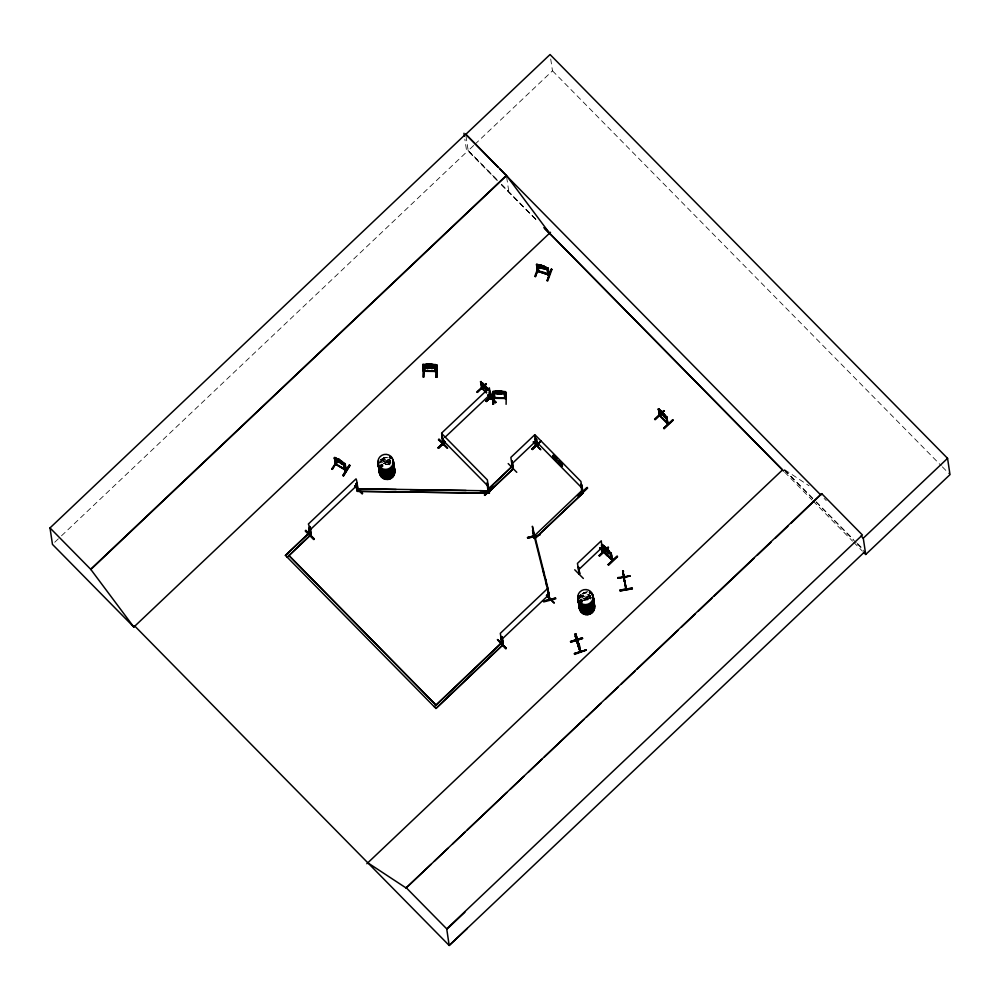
<?xml version="1.0" encoding="UTF-8"?>
<svg xmlns="http://www.w3.org/2000/svg" width="1000" height="1000" viewBox="0 0 1000 1000"><rect width="100%" height="100%" fill="white"/><g stroke="black" fill="none" stroke-linecap="round" stroke-linejoin="round"><path stroke-width="0.75" stroke-dasharray="5 3.75" d="M390.337 462.587L390.588 462.137A7.713 7.562 -8.5 0 0 382.912 462.05M390.7 462.675L390.825 462.188M590.2 597.638L591.2 597.25M379.613 462.9L382.537 460.037L381 461.388M580.562 594.825L579.3 596.375A7.713 7.562 -8.5 0 1 580.575 594.812L584.075 592.913M579.438 598.112L582.375 595.25L586.35 594.338M54.725 542.238L60.388 536.875M61.513 535.8L468.175 150.538L497.088 179.913M497.1 180.05L468.188 150.675L473.812 145.35M474.938 144.288L552.475 70.825L550.05 54.538M380.65 459.613L386.262 457.413M380.725 459.613L384.237 457.7M381.15 462.938L384.738 461.025M584.05 592.863L586.1 592.625A7.837 7.675 -8.5 0 0 582.15 593.638L580.475 594.825A7.837 7.675 -8.5 0 0 579.225 596.4M580.763 596.525L582.388 595.262M580.975 598.15L582.688 596.975A7.837 7.675 -8.5 0 1 590.487 597.075L586.575 596.013L582.625 596.938M590.525 597.9L590.938 597.5M591.138 598.312L590.525 598.312M384.475 459.387L382.575 460.138L386.525 459.125M590.675 598.862A7.713 7.562 -8.5 0 0 582.962 598.763L588.9 598.038M583.15 600.388L589.138 599.688M384.712 460.975L390.688 461.838A7.837 7.675 -8.5 0 0 382.837 461.838M385.225 464.412L389.312 464.475M590.837 598.138L591.112 597.463M390.838 463.65A7.713 7.562 -8.5 0 0 383.137 463.537A7.837 7.675 -8.5 0 1 390.925 463.65L387.025 462.537L383.075 463.525A7.837 7.675 -8.5 0 1 390.938 463.75M387.013 462.587L389.012 462.875M586.85 597.8L590.788 598.85A7.837 7.675 -8.5 0 0 582.925 598.763M388.55 459.45L390.425 460.25M388.738 461.075L390.588 461.863A7.725 7.575 -8.5 0 0 382.85 461.725M588.375 594.562L590.262 595.363M588.375 594.663L590.262 595.462M588.575 596.287L590.425 597.075A7.713 7.562 -8.5 0 0 582.7 596.962M784.8 469.8L809.038 485.75M497.25 180.512L466.388 149.412L464.85 139.137M501.613 184.9L537.562 221.137M784.613 470.05L815.125 500.8M816.213 501.9L853.263 539.225M857.613 543.612L861.975 548M552.475 70.825L941.237 465.725M942.337 466.838L950 474.625M824.087 498.387L826.263 500.588M784.6 470.062L814.987 500.925M816.075 502.025L856.225 542.8M857.312 543.913L864.9 551.625M501.362 184.262L537.775 221.25M501.388 184.4L537.337 220.925M784.712 472.2L812.075 500M813.175 501.112L852.575 541.138M853.675 542.25L862.425 551.138M506.662 177.188L508.875 192.013M465.975 135.863L468.188 150.675M590.188 597.975L590.413 597.362A7.713 7.562 -8.5 0 0 582.737 597.263M579.362 596.663A7.713 7.562 -8.5 0 1 580.625 595.112M582.238 593.938A7.713 7.562 -8.5 0 1 586.112 592.975M579.6 598.188A7.7 7.538 -8.5 0 1 590.175 595.575M582.2 593.638A7.713 7.562 -8.5 0 1 588.062 592.962M585.85 591.163A7.725 7.575 -8.5 0 1 587.85 591.45M582.163 593.725A7.837 7.675 -8.5 0 1 586.1 592.75M579.637 598.35A7.675 7.525 -8.5 0 1 586.362 594.675M588.35 594.963A7.675 7.525 -8.5 0 1 590.188 595.737M583.013 599.062A7.713 7.562 -8.5 0 1 588.875 598.387M583.225 600.475A7.7 7.538 -8.5 0 1 590.925 600.588M583.237 600.575A7.7 7.538 -8.5 0 1 589.1 599.913M379.513 461.438A7.725 7.575 -8.5 0 1 380.775 459.888M382.4 458.713A7.725 7.575 -8.5 0 1 386.287 457.75M379.75 462.863A7.7 7.538 -8.5 0 1 390.325 460.25A7.738 7.588 -8.5 0 0 379.738 463.013M388.225 457.75A7.713 7.562 -8.5 0 0 382.362 458.425A7.837 7.675 -8.5 0 1 386.275 457.537M379.812 463.137A7.675 7.525 -8.5 0 1 386.538 459.462M388.512 459.75A7.675 7.525 -8.5 0 1 390.35 460.525M383.175 463.825A7.725 7.575 -8.5 0 1 390.887 463.938M385.262 464.538A7.7 7.538 -8.5 0 1 391.087 465.375M385.275 464.637A7.7 7.538 -8.5 0 1 389.263 464.688"/><path stroke-width="1.5" d="M513.088 467.55L512.737 468.25M536.237 445.988C536.163 444.738 539.837 448.913 536.55 439.738L535.763 438.95L536.85 439.438M579.75 573.638L578.425 566.975L579.7 573.787L578.888 573.6M489.4 490.625L489.375 493.188L357.3 491.325L357.312 488.75L489.425 490.838L480.1 490.7M423 364.888L423.05 364.338C428.45 365.35 422.163 379.988 422.875 364.75M423.225 366.5L431.2 365.462L435.412 366.675M423.587 377.113L423.787 368.013M423.35 364.963L423.075 377.125L423.762 377.137L423.938 367.887M425.112 370.825L424.025 370.575L424.012 371.275L436.138 371.45L435.175 364.513L434.05 364.913L435.175 364.513M425.138 371.287L425.238 370.637L425.262 371.287M427.525 368.488L435.7 367.7L435.55 366.538M423.237 367.388L427.587 368.587L423.237 367.525L423.088 366.488L427.062 365.387L431.262 365.438L433.475 367.287L425.363 367.175L428.275 363.95M428.488 365.7C424.087 367.812 435.2 367.562 429.837 365.712M427.062 365.513L431.262 365.575L429.625 363.975M431.438 367.038L435.475 366.087L435.325 364.925L426.85 363.775L422.863 364.888M431.725 368.675L435.7 367.562M435.35 366.075L432.738 366.587M436.15 377.312L436.388 365.025L437.088 365.175L436.838 377.325L436.2 377.175M436.262 377.287L436.575 365.15M437.075 365.163L436.812 377.312M492.688 391.775L500.863 390.988L505.15 391.95L496.662 390.8L492.688 391.775L492.975 392.938M492.825 391.925L493.95 391.375L493.55 404.162L492.863 404.15L493.113 392L494.113 391.925L492.825 391.788M493.175 391.987L492.875 404.137M498.088 391.112L499.438 391.138C504.775 393.25 493.6 393.55 498.088 390.988M500.863 390.863L503.075 392.837L494.963 392.725L496.737 390.825L501.325 394.087L505.3 393.125L497.125 394.038L492.837 392.938L501.25 393.938M503.837 391.938L504.963 391.538L505.925 398.475L504.812 398.263M504.65 397.8L504.675 398.45L504.725 397.713L506.062 398.05M504.775 397.8L504.938 398.525L503.837 391.525M504.963 391.538L503.963 392.075M506.1 404.325L506.287 392.175M625.675 587.875L626.312 589L623.775 577M343.812 463.363L344.925 463.938L345.9 470.562L335.487 464.125M335.262 458.35L336.587 464.988L335.85 463.762M344.8 469.588L344.387 464.312M346.225 470.15L345.15 463.575C342.45 462.612 344.188 471.425 346.2 469.85M482.713 388.6L482.15 388.062M490.163 396.688L489.212 395.887L495.975 402.25L495.475 402.713L487.887 395.1M487.738 489.762C488.975 491.337 488.125 488.762 488.45 490.7M536.7 445.225L535.175 435L580.925 481.463L582.463 492.038L582.712 491.262M537.112 445.163L537.913 446.05L537.225 441.95M581.663 490.975L581.038 484.35L582.35 491.887M605.1 552.2L604.825 552.9L602.987 545.513L603.837 551.7M605.05 552.525L604.075 546L602.875 545.575M612.325 560.325L604.237 551.5M659.463 415.35L660.325 416.225M659.488 415.65L658.838 408.787L660.662 416.012M659.987 415.3L660.675 416.175L658.838 408.787M659.812 415.3L668.162 423.688M380.575 466.65L381.163 464.738L382.638 465.838M380.588 465.737L381.225 466.438M381.838 466.512L382.163 465.35M382.238 466.025L381.863 465.037M382.587 466.15L382.238 465.037M390.562 457.2L389.913 457.625M580.737 601.55L580.675 600.375M581.862 600.388L581.9 601.413M582.1 600.975L580.825 601.663M589.487 592.5L589.738 593.263M590.438 592.513L589.75 592.413M590.737 592.875L589.5 592.35L590.5 593.1M579.75 650.788L580.125 651.95L576.35 640.188L576.65 638.25M577.312 641.488L576.65 641.462L575.5 633.987M579.725 650.55L580.538 651.825L579.188 644.137L579.987 651.675M548.162 589.087L532.375 526.263L534.25 537.925L533.525 536.85M549.312 599.55L547.962 588.175L500.312 633.325L502.075 644.188L503.05 643.062M623.837 578.112L624.525 578.112L623.875 578.35M626.388 588.75L624.725 581.487L625.837 589.05M442.738 443.975L443.6 445.012L444.012 444.4M486.337 392.9L481.538 388.025M489.225 396.025C489.637 394.225 492.4 400.938 489.45 390.025M536.15 445.988L536.613 445.138L537.888 445.875L537.15 444.975M581.625 491.238L581.962 490.513L582.837 491.325M659.35 415.325L658.5 409.05M604.8 552.737L611.587 559.95L610.925 552.962L612.75 560.05M659.388 415.562L667.9 424.125M310.4 534.738L311.062 534.188C309.95 514.5 307.688 539.7 311.137 533.75C307.425 535.775 310.35 526.788 308.4 524L356.05 478.862C358.05 482.887 358.3 500.262 355.838 483.587L356.938 483.113L357.912 489.812M444.45 443.075L443.963 440.25M549.825 599.4L549.513 598.362L548.625 599.513L549.738 598.85M549.9 599.025L549.025 599.725L547.75 592.9L548.55 592.137L549.738 599.55L549.038 598.6M537.762 265.062L536.638 264.587L537.688 271.262L549.15 274.7L548 274C537.388 268.812 537.325 274.475 537.837 264.562L536.55 264.7L540.225 265.025L548.175 268.188L547.137 268.4M548.337 269.662L540.625 268.075L536.75 265.587M537.837 264.562L538.775 271.512L537.5 271.137M538.55 266.35L534.8 276.35L535.45 276.588L539.125 266.438L535.45 276.588M538.625 271.238L538.75 271.275M540.625 268.075L536.625 265.55M541.538 265.475C537.487 266.975 547.925 269.462 542.812 265.925M548.188 268.625L544.087 266.238M548.212 269.613L540.662 267.95M548.825 274.875L548 274M548.05 274.837L548.125 274.062L549.237 274.513M547.163 280.663L551.325 269.1L547.087 280.663L547.737 280.887L551.95 269.425M512.863 468.212L511.85 460.975L513.125 467.788L512.35 467.5M603.138 551.325C600.237 532.638 602.888 557.438 602.663 551.025M602.413 551.65L601.462 545.175M603.125 551.7L602.825 552M389.6 457.3L390.737 457.013M390.438 457.062L389.9 457.562M580.725 600.062L580.1 601.325M580.312 600.45L580.225 601.613M582.3 601.65L582.238 600.487M590.237 592.975L590.175 592.238M438.512 439.85L438.988 439.25L447.512 448.137L438.963 439.263M434.9 371.012L436.275 371.025M334.45 457.938L337.837 458.85L336.175 458.963L336.3 459.738L341.037 463.075L343.237 463.812L341.25 461.012L337.788 458.787L344.988 464.125C347.013 467.537 336.213 461.225 345.213 465.05M334.775 457.475L335.725 458.038L334.775 457.475L335.525 464.363M341.763 464.113L334.55 458.775L338.225 462.013M331.725 468.988L338.638 458.725L332.312 469.325L331.775 468.988M332.312 469.325L338.625 458.812M339 459.65C335.363 460.6 344.875 464.6 340.163 460.337M336.775 464.387L335.525 464.288M344.988 464.125L341.312 460.887M349.913 465.462L349.3 464.988L342.912 475.55L343.5 475.9L349.913 465.462L343.488 475.875M349.412 465.15L342.9 475.412M576.413 640.312L575.45 633.812L575.675 637.337L575.662 636.038M311.012 534.138L309.925 534.237M357.55 489.325L357.113 490.4L357.95 489.475M443.162 443.438L444.125 442.375M490.012 399.062L490.887 398.088M490.363 399.263L489.137 392.575C491.225 389.85 492.65 400.625 490.075 398.862M502.762 642.938L501.775 643.888M502.175 644.087C498.212 628.175 505.763 643.337 502.05 643.95M548.688 599C549.175 601.55 549.688 596.45 548.95 598.75M548.775 599.288L549.5 598.188M311.025 533.95L309.975 534.1M491.262 398.462L489.988 398.95L490.975 398M503.013 643.162L501.7 636.512M574.738 569.775L583.35 578.462M382.062 466.112L380.688 466.15M382.388 466.362L381.1 466.962L380.312 465.788M389.725 457.137L390.538 457.325M390.775 457.762L389.925 457.962M436.1 371.488L436.25 370.788M506.025 397.987L493.725 397.55M505.988 398.3L506.025 397.812M313.85 539.513L305.25 530.8L313.888 539.462L314.312 538.913L305.663 530.275L314.212 539.15M438.525 439.825L447.512 448.137M426.25 366.325L431.962 366.325L429.925 367.075L432.337 367.887L429.212 367.212L426.337 367.825L428.5 367.05L426.312 366.4M511.75 461.662L511.85 460.975M535.8 445.737L535.275 438.787L536.587 445.737M536.287 446.037L535.575 439.087M533.2 442.013L540.75 449.75L533.438 441.912M578.962 573.737L579.275 573.938M579 573.875L578.425 566.975M602.438 551.7L601.263 540.837L577.438 563.4L579.35 574.2M599.763 548.112L607.325 555.75L600.025 547.925M309.288 528.263L310.087 527.487M357.088 490.513L356.138 483.888L356.938 483.113M356.812 490.1L357.612 489.338M357.825 489.525L357.05 490.275M354.6 486.012L362.175 493.725L362.663 493.25L356.15 486.775M483.725 386.8L480.588 381.737L488.512 389.462M482.4 388.9L480.988 381.538L482.7 388.7M483.312 383.587L482 383.35M477.287 392.375L486.138 383.725L476.8 391.887L477.287 392.375L486.087 383.675M483.775 386.688C492.775 394.162 478.325 385.05 486.238 386.525M485.262 385.675C489.125 390.725 481.65 385.2 484.212 384.825M486.55 389.637L488.438 390.763M442.887 444.412L442.225 437.425L444.062 444.812M490.55 399.35L489.438 392.875L490.25 392.113M443.663 445.012L443 438.2M495.275 393L494.8 392.512L495.262 392.975L486.4 401.512L485.913 401.037L494.8 392.4M485.913 401.037L494.85 392.537M445.25 441.788L438.512 448.25L438.025 447.775L443.575 442.438M495.238 392.938L486.388 401.488M444.462 442.912L443.9 442.512L438.038 447.775M445.15 441.725L438.512 448.25M487.85 490.1L487.188 483.113L488.625 490.7M531.888 449.012L538.55 442.612L531.925 449.038L532.362 449.487L541.225 440.838L532.362 449.487M492.325 487.55L484.55 495L493.312 486.262L484.438 494.9L484.913 495.387L492.638 487.875M581.038 484.35L581.825 485.125L580.737 484.637M578.413 496.238L587.175 487.5L578.275 496L578.775 496.625L587.638 488.075L587.15 487.488L578.325 496.05M501.2 637.575L502 636.812M548.05 593.2L548.85 592.438M501.875 643.787L502.488 643.025M546.512 595.325L554.2 602.9L546.487 595.425M546.975 595.013L554.125 602.863M550.525 232.288L133.837 627.05L52.462 544.388L50 527.925L465.712 134.088L506.4 175.425L549.55 233.212L544.1 227.725M497.875 167.025L465.75 134.388L550.05 54.538L947.562 458.338L950 474.625L865.713 554.475L863.525 552.25M467.325 928.388L449.188 945.462L134.825 626.125L133.837 627.05L90.688 569.263L506.4 175.425M90.738 569.562L506.45 175.725M309.375 530.513L357.025 485.375M309.062 533.038L285.45 555.4L309.062 533.038L310.763 534.938L288.275 556.225M310.725 534.725L287.15 557.3M444.888 437.413L490.325 394.363M511.838 463.913L535.662 441.337M513.325 468.762L511.625 466.863L488.025 489.225L489.712 491.125L513.325 468.762L489.712 491.125M489.175 488.363L511.625 466.863M553.162 455.35L554.663 457.413L554.163 457.887L552.675 455.825L553.162 455.35L556.688 458.938L554.875 458.6L556.688 458.938M555.363 458.125L556.888 460.225L556.388 460.7L552.825 457.075L553.85 456.05M553.475 457.738L555.013 457.887L556.888 460.225M552.675 455.825L554.513 458.125L555.013 457.663M554.513 458.125L556.038 458.275M558.725 461.012L560.225 463.075L559.725 463.537L558.237 461.475L558.725 461.012L562.25 464.588L560.438 464.25L562.25 464.588M560.938 463.787L562.45 465.875L561.95 466.35L558.387 462.725L559.425 461.712M559.038 463.387L560.575 463.537L562.45 465.875M558.237 461.475L560.087 463.787L560.575 463.312M560.087 463.787L561.6 463.925M658.4 409.137L661.162 410.887L658.312 409.038M661.112 410.825L666.938 417.8L663.975 413.75M655.1 419.588L664.013 410.988L655.1 419.588L654.625 419.1L663.587 410.662L664.038 411.125M660.5 415.712L660.088 416.375M534.688 535.5L581.2 491.2L582.9 493.1L535.25 538.237L533.55 536.337M664.013 413.775L665.537 417.05L659.925 411.337M664.388 416.962L667.087 418.837M668.213 423.825L666.462 416.525L667.987 424.212L667.013 423.312L667.575 422.8L667.163 423.475L666.125 416.987M667.237 417.312L667.087 418.638M667.862 424.225L667.537 422.85M672.588 419.7L673.088 420.312L664.15 428.787L663.675 428.3L672.725 419.938M663.675 428.3L672.688 419.888M501.287 639.837L548.938 594.688M602.875 545.388L608.85 553.4L602.925 546.512C601.462 543.225 608.125 549.05 604.275 547L610.013 553.488L608.488 550.212L611.562 555.275M285.45 555.4L435.962 708.462L503.125 644.6L501.45 642.913L434.3 706.762M578.413 569.925L602.238 547.35M436.538 704.638L501.45 642.913M503.125 644.6L435.962 708.462M599.087 555.538L608.038 547.075L608.5 547.562L599.562 556.025L599.125 555.562M608.375 547.425L599.487 555.925M612.75 560.188L604.338 551.725M607.513 549.35C611.35 554.425 603.938 548.862 606.475 548.5M608.9 553.237L611.663 555.188M611.5 554.15L608.35 550.275M608.125 564.6L617.075 556.15L617.55 556.75L608.612 565.212L608.125 564.6L617.188 556.375M366.838 863.725L782.55 469.888L544.2 227.775M431.012 864.362L406.087 887.975L821.725 493.663L862.412 535L446.712 928.838L449.188 945.462L864.9 551.625M434.412 861.137L448.013 848.263M452.55 843.962L465.012 832.15M467.275 830.013L506.938 792.438M510.337 789.212L523.938 776.325M528.462 772.038L542.062 759.15M544.338 757.013L583.987 719.438M586.263 717.288L600.988 703.325M605.525 699.038L617.987 687.225M621.388 684.013L634.987 671.125M637.25 668.975L678.037 630.325M681.438 627.112L695.037 614.225M698.438 611L712.038 598.125M714.3 595.975L753.962 558.4M757.362 555.188L770.962 542.3M775.5 538L787.962 526.2M791.363 522.975L821.725 493.663M865.713 554.475L863.275 538.188L947.562 458.338M446.775 929.312L464.913 912.237M537.638 270.663L536.788 264.188M495.55 402.625L487.9 395M495.925 402.262L489.5 395.75M624.475 578.5L622.725 570.837M490.7 398.088L489.35 387.85L441.7 433L442.488 438.212M443.162 441.025L443.55 443.875L443.85 442.463M549.05 599.487L548.488 591.975L548.337 593.15M548.95 275.125L549.138 274.65M602.7 551.263L602.688 552.038M495.05 398.325L493.95 391.8L493.525 404.025M382.088 465.475L381.262 465.125M580.688 600.013L581.6 599.913M580.862 600.3L581.462 600.262M575.363 633.987L576.25 634.9L577.263 641.538M575.7 635.013L579.188 646.538L578.088 643.612M576.25 634.9L575.388 635.062L576.962 638.112M575.5 635.962L579.225 648.9L579.275 646.35M575.4 636.362L577.188 641.175M575.45 633.812L578.65 645.275L577.95 643.388M575.737 637.413L579.35 648.863M578.025 644.15L576.55 637.712M570.538 641.55L582.35 637.825L582.55 638.475L570.737 642.163L570.525 641.513L582.362 637.863M570.7 642.038L582.55 638.475M576.613 640.175L576.413 639.05L580.487 651.325M577.638 640.562L576.525 636.638M577.537 643.525C577.938 644.55 577.4 641.525 577.762 642.475M578.112 643.7L579.312 646.488L577.5 641.15M579.163 645.462L577.762 640.525M579.2 647.825C574.587 633.462 581.2 653.662 577.825 644.725M586.237 649.938L574.4 653.6L586.25 650L574.412 653.625L574.625 654.375L586.275 650.125M667.337 422.95L666.462 416.525M532.55 530.337L533.825 538.038M534.212 537.8L533.938 536.737L527.7 538.2L527.525 537.537L533.525 536.013M533.538 536.062L527.525 537.55M527.663 538L539.688 535.013L536.812 535.887M435.025 371.538L436.188 371.538M623.85 576.775L622.7 570.7L624.163 579.15L623.987 578.212M623.375 573.638L624.612 581.638M630.112 576.013L617.925 578.263L630.112 576.013L617.812 577.6L617.925 578.263M624.087 577.688L624.913 582.562M624.4 580.725L624.963 583.763L624.55 580.788M624.788 582.612L625.15 581.413M620 590.125L632.212 588L632.337 588.775L620.138 590.887L620 590.087L632.25 588.25M632.337 588.737L620.125 590.862M423.05 364.338L424.162 370.725M494.75 398.2L493.638 398.062L492.837 391.362M423.05 364.762L423.963 364.825M443.25 443.938L441.625 433.462L487.375 479.925L488.938 490.4M537.013 444.938L536.075 438.663M604.8 552.663L603.825 551.763M431.037 363.963L426.85 363.913L425.15 365.7L433.263 365.812L430.975 363.862L435.325 365.062M428.275 364.087L429.625 364.113M427.375 366.975L423.025 365.788L431.5 367.062M424.025 370.85L435.988 370.725M493.8 398.3L505.925 398.475L505.775 397.75M396.188 489.513L357.312 488.75M410.175 489.712L466.112 490.5M540.262 264.9L536.475 264.525L536.712 265.712M490.863 398.325L490.075 398.8M357.575 489.1L356.725 490.188M548.25 274.312L547.125 267.812M495.025 397.837L493.65 397.638L493.675 398.3M576.812 640.013L576.413 637.775M435.062 371.475L434.062 364.5M494.762 397.587L495.05 397.9M539.038 264.913L539.575 264.988M334.487 458.9L334.325 457.863L337.775 458.963M659.8 410.562L661.062 410.988M551.962 269.45L551.312 269.225M538.75 271.35L547.812 274.513M576.938 640.387L575.913 633.85M580.95 602.062L580.288 601.55M537.688 271.262L549.012 275.1L548.038 268.587L546.875 268.238L547.962 274.725M335.75 464L346.012 469.738M336.562 464.812L346.175 470M549.025 274.363L548.175 268.188M554.663 457.413L553.312 456.6L553.962 457.262M552.825 457.075L554.163 457.887M560.225 463.075L558.888 462.25L559.538 462.912M558.387 462.725L559.725 463.537M367.812 862.8L406.087 887.975M480.487 381.825L483.363 383.663L488.425 389.562M602.775 545.475L605.538 547.425M580.462 601.775L581.85 602.062L582.35 600.75M581.413 607.175L580.95 606.413M486.65 392.612L481.962 388.062L480.988 381.538M481.625 388.3L482.225 388.9M581.675 491.1L582.487 491.938M441.912 437.713L442.688 438.5M486.875 483.4L487.663 484.188M354.738 486.012L362.175 493.725M599.775 548.025L607.325 555.75M516.775 472.312L508.2 463.587M500.025 169.2L820.825 495.062M861.1 535.975L863.275 538.188M545 228.7L783.612 471.087M664.475 416.875L658.562 409.975L661.525 414.025M555.538 458.738L556.188 459.4M561.1 464.387L561.763 465.062M536.15 441.512L581.9 487.975M608.488 550.212L605.487 547.35L608.387 550.3M610.612 553.263L612.15 560.312M611.788 559.212L604.375 551.538L605.125 552.438M612 559.288L612.6 559.888M442.6 439.975L488.35 486.45M434.95 704.013L288.863 555.45L436.037 705.113M406.012 887.5L446.712 928.838M50 527.925L90.688 569.263M482.113 384.125L487.775 389.8L486.1 386.6M576.737 638.837L578.013 643.075L577.238 639.412M560.438 464.25L561.95 466.35M554.875 458.6L556.388 460.7M577.175 641.912L576.675 640.625M575.962 635.887L576.425 636.775L575.325 633.85M576.125 636.912L576.575 637.8M576 638.263L576.3 639.2M575.35 636.225L576.4 639.062M577.388 641.712L579.212 647.613M578.125 645.987L579.225 648.9M577.788 642.35L578.5 644.237L578.387 643.462M578.175 643.325L575.475 634.888M579.188 644.137L578.987 645.387L578.787 644.275M576.35 640.425L576.712 641.438M576.087 636.663L576.987 639.825L575.6 634.85M576.237 637.688L577.137 640.85M576.112 639.025L577.025 642.2L575.638 637.225M539.538 534.5L539.7 535.15M534 536.613L534.312 537.65M543.538 601.125L543.725 601.912L555.725 598.825L555.538 598.075L543.538 601.15L555.562 598.138M533.35 532.788L549.138 595.6M622.7 570.7L623.387 573.725M624.55 581.413L624.25 579.587M623.212 573.663L623.062 572.8L625.887 589.075M623.288 570.775L623.475 571.862L622.863 570.85M624.312 577.175L624.525 577.987M623.737 576.475L624.1 578.7M658.4 408.95L658.55 410.163M610.925 552.962L611.9 559.475M603.3 545.212L604.275 551.737M581.825 485.125L582.888 491.725L581.888 490.525M582.9 493.1L535.25 538.237M536.25 445.3L534.688 434.825L510.863 457.4L512.425 467.875M545.725 579.375L546.7 585.887M547.75 592.9L548.925 599.812M543.013 568.575L543.987 575.087M505.15 391.95L505.3 393.125M463.975 133.262L464.412 136.2M512.15 461.275L513.162 467.925M480.588 381.737L481.65 388.537M489.375 493.188L357.3 491.325M487.188 483.113L488.162 489.625M336.112 460.65L336.812 464.625M335.562 464.237L334.4 457.75M309.788 527.188L310.763 533.713M592.45 595.05A7.713 7.562 -8.5 0 1 586.538 606.25A7.713 7.562 -8.5 0 1 578.288 596.675M578.237 596.375A7.713 7.562 -8.5 0 0 587.487 605.775A7.713 7.562 -8.5 0 0 591.213 593.175A7.837 7.675 -8.5 0 1 587.537 605.988A7.837 7.675 -8.5 0 1 578.138 596.45M592.712 596.85A7.713 7.562 -8.5 0 1 586.812 608.05A7.837 7.675 -8.5 0 1 578.425 598.337A7.837 7.675 -8.5 0 0 586.8 607.975A7.837 7.675 -8.5 0 0 592.8 596.6M578.562 598.475A7.713 7.562 -8.5 0 0 586.812 608.05A7.837 7.675 -8.5 0 0 592.812 596.688M593.625 600.35A7.713 7.562 -8.5 0 1 584.75 607.725A7.713 7.562 -8.5 0 1 578.513 598.175M592.675 596.55A7.713 7.562 -8.5 0 1 593.4 598.387M591.325 593.288A7.837 7.675 -8.5 0 1 587.55 606.087A7.837 7.675 -8.5 0 1 578.15 596.538M593.663 600.2A7.7 7.538 -8.5 0 1 587.038 609.538A7.7 7.538 -8.5 0 1 578.5 601.938M579.55 605.013A7.7 7.538 -8.5 0 0 587.788 614.562A7.7 7.538 -8.5 0 0 593.675 603.387A7.7 7.538 -8.5 0 1 587.8 614.663A7.7 7.538 -8.5 0 1 579.562 605.112M593.475 601.975A7.713 7.562 -8.5 0 1 587.575 613.175A7.837 7.675 -8.5 0 1 579.188 603.462M579.325 603.6A7.713 7.562 -8.5 0 0 587.575 613.175A7.837 7.675 -8.5 0 0 593.575 601.812M593.438 601.675A7.713 7.562 -8.5 0 1 587.537 612.875A7.713 7.562 -8.5 0 1 579.275 603.3M593.95 602.013A7.713 7.562 -8.5 0 1 587.312 611.375A7.713 7.562 -8.5 0 1 578.75 603.75M594.038 601.788A7.837 7.675 -8.5 0 1 587.288 611.3A7.837 7.675 -8.5 0 1 578.6 603.562M593.9 601.712A7.713 7.562 -8.5 0 1 587.263 611.075A7.713 7.562 -8.5 0 1 578.7 603.45M593.688 600.363A7.7 7.538 -8.5 0 1 588.05 609.525A7.7 7.538 -8.5 0 1 578.737 604.062M393.562 463.638A7.713 7.562 -8.5 0 1 384.7 471.012A7.713 7.562 -8.5 0 1 378.45 461.463M389.85 457.038A7.713 7.562 -8.5 0 1 391.425 458.25M392.612 459.837A7.713 7.562 -8.5 0 1 393.35 461.675M378.4 461.163A7.725 7.575 -8.5 0 0 386.662 470.75A7.725 7.575 -8.5 0 0 392.587 459.525A7.837 7.675 -8.5 0 1 386.7 470.962A7.837 7.675 -8.5 0 1 378.312 461.238A7.837 7.675 -8.5 0 0 386.712 471.05A7.837 7.675 -8.5 0 0 392.713 459.675M393.625 463.462A7.725 7.575 -8.5 0 1 386.975 472.85A7.725 7.575 -8.5 0 1 378.4 465.213M393.7 463.25A7.837 7.675 -8.5 0 1 385.938 472.812A7.837 7.675 -8.5 0 1 378.575 463.025M389.9 456.825A7.837 7.675 -8.5 0 1 391.5 458.062M393.812 464.875A7.7 7.538 -8.5 0 1 387.188 474.212A7.7 7.538 -8.5 0 1 378.65 466.613M393.575 463.175A7.713 7.562 -8.5 0 1 386.938 472.537A7.713 7.562 -8.5 0 1 378.375 464.913M393.875 465.037A7.738 7.588 -8.5 0 1 387.212 474.438A7.738 7.588 -8.5 0 1 378.625 466.788M393.375 464.963A7.713 7.562 -8.5 0 1 387.475 476.163A7.713 7.562 -8.5 0 1 379.225 466.587M393.35 464.65A7.725 7.575 -8.5 0 1 387.438 475.875A7.725 7.575 -8.5 0 1 379.162 466.275M394.625 470.55A7.725 7.575 -8.5 0 1 385.725 477.95A7.725 7.575 -8.5 0 1 379.475 468.375M393.663 466.75A7.725 7.575 -8.5 0 1 394.4 468.587M379.35 468.25A7.837 7.675 -8.5 0 0 387.738 477.975A7.837 7.675 -8.5 0 0 393.738 466.6A7.837 7.675 -8.5 0 1 387.725 477.875A7.837 7.675 -8.5 0 1 379.338 468.15A7.713 7.562 -8.5 0 0 387.7 477.65A7.713 7.562 -8.5 0 0 393.6 466.463M393.475 464.8A7.837 7.675 -8.5 0 1 387.475 476.175A7.837 7.675 -8.5 0 1 379.087 466.45M394.588 470.1A7.7 7.538 -8.5 0 1 387.962 479.45A7.7 7.538 -8.5 0 1 379.425 471.838M394.575 470A7.7 7.538 -8.5 0 1 387.95 479.338A7.7 7.538 -8.5 0 1 379.412 471.737M393.85 465.15A7.7 7.538 -8.5 0 1 387.225 474.487A7.7 7.538 -8.5 0 1 378.688 466.887M540.2 264.85L538.462 265.375L538.575 266.15L546.2 268.812L544.15 266.238L540.2 264.85M497.55 639.725L506.25 648.363L505.75 648.838L497.55 639.725M506.175 648.388L497.575 639.587L506.175 648.388M663.05 412.912C666.888 417.987 659.463 412.425 662.013 412.062L662.95 413.013M581.462 603.562A7.7 7.538 -8.5 0 0 593.138 597.2A7.7 7.538 -8.5 0 0 581.737 590.5A7.7 7.538 -8.5 0 0 581.462 603.562M381.637 468.35A7.7 7.538 -8.5 0 0 393.3 461.987A7.7 7.538 -8.5 0 0 381.9 455.288A7.7 7.538 -8.5 0 0 381.637 468.35M391.388 457.938A7.725 7.575 -8.5 0 0 389.812 456.712A7.837 7.675 -8.5 0 1 391.488 457.975"/></g></svg>
